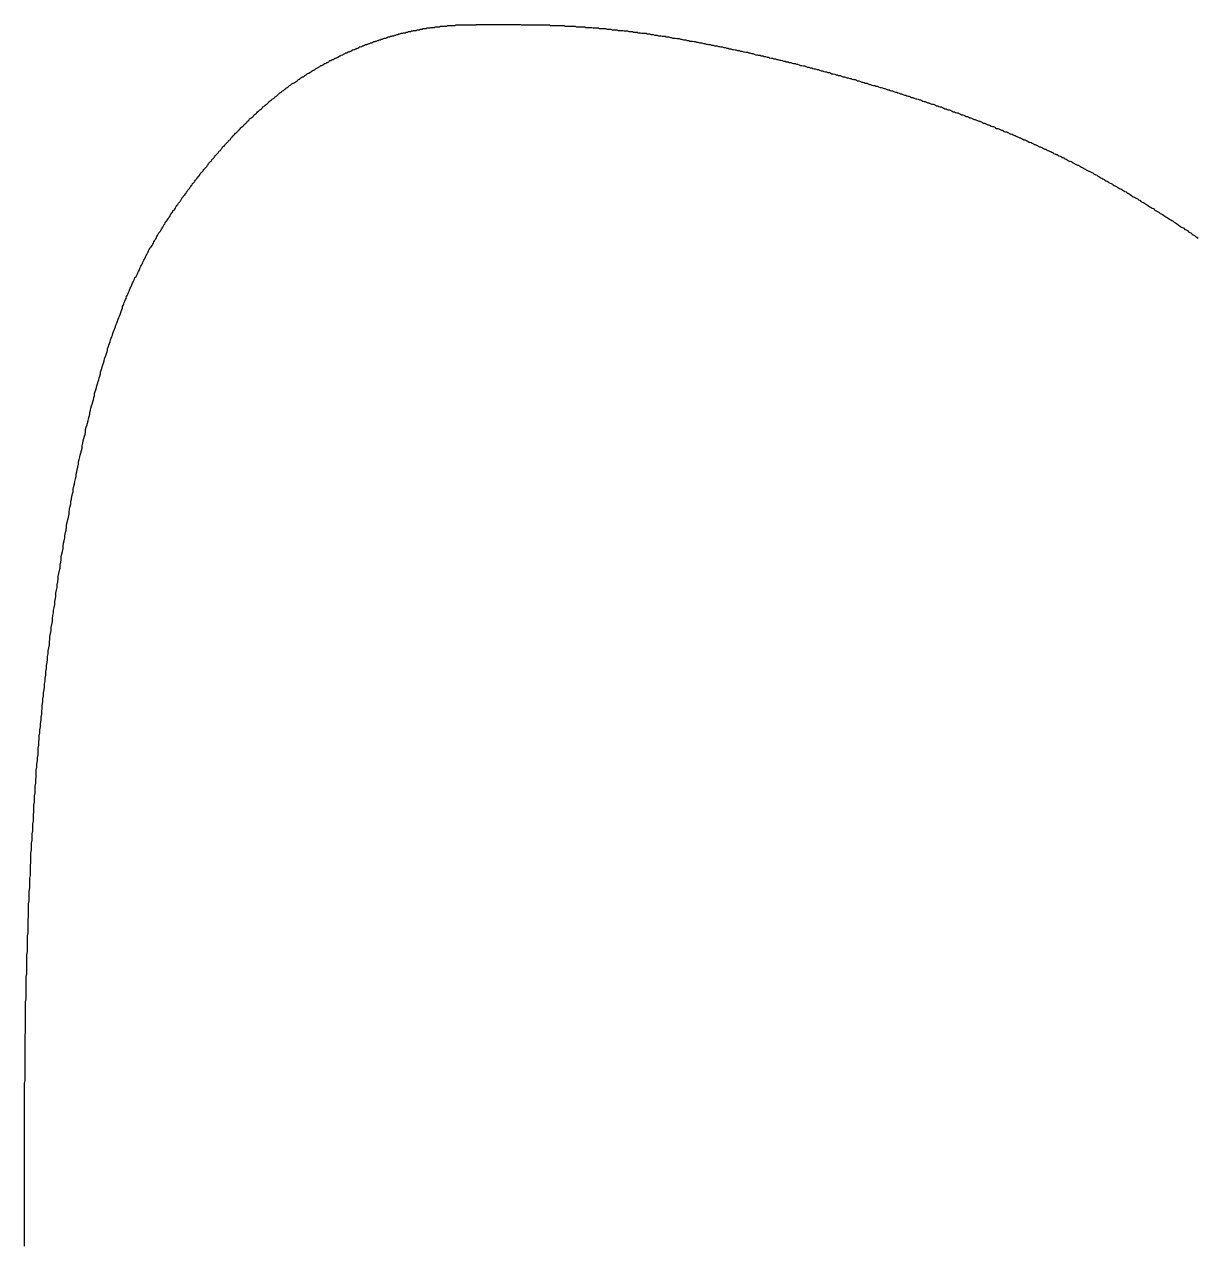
# Model space of a CAD drawing. Header units: millimetres. Extents: x 289 to 9778, y -894 to 6380.
# Drawn here: x 7143.51 to 7163.25, y 602.49 to 623.04 of the extents above; entities that cross this region are included whole.
import ezdxf

# ---------------------------------------------------------------- set-up
doc = ezdxf.new("R2010")
doc.units = ezdxf.units.MM

msp = doc.modelspace()

# ---------------------------------------------------------------- linework, layer by layer
msp.add_polyline3d([(7143.51, 602.478, 0), (7143.51, 602.518, 0), (7143.51, 602.558, 0), (7143.51, 602.598, 0), (7143.51, 602.638, 0), (7143.51, 602.678, 0), (7143.51, 602.718, 0), (7143.51, 602.748, 0), (7143.51, 602.788, 0), (7143.51, 602.828, 0), (7143.51, 602.868, 0), (7143.51, 602.908, 0), (7143.51, 602.948, 0), (7143.51, 602.988, 0), (7143.51, 603.038, 0), (7143.51, 603.078, 0), (7143.51, 603.118, 0), (7143.51, 603.158, 0), (7143.51, 603.198, 0), (7143.51, 603.238, 0), (7143.51, 603.288, 0), (7143.51, 603.328, 0), (7143.51, 603.368, 0), (7143.51, 603.408, 0), (7143.51, 603.458, 0), (7143.51, 603.498, 0), (7143.51, 603.538, 0), (7143.51, 603.588, 0), (7143.51, 603.628, 0), (7143.51, 603.668, 0), (7143.51, 603.718, 0), (7143.51, 603.758, 0), (7143.51, 603.808, 0), (7143.51, 603.848, 0), (7143.51, 603.898, 0), (7143.51, 603.938, 0), (7143.51, 603.988, 0), (7143.51, 604.028, 0), (7143.51, 604.078, 0), (7143.51, 604.118, 0), (7143.51, 604.168, 0), (7143.51, 604.208, 0), (7143.51, 604.258, 0), (7143.51, 604.308, 0), (7143.51, 604.348, 0), (7143.51, 604.398, 0), (7143.51, 604.448, 0), (7143.51, 604.498, 0), (7143.51, 604.538, 0), (7143.51, 604.588, 0), (7143.51, 604.638, 0), (7143.51, 604.688, 0), (7143.51, 604.728, 0), (7143.51, 604.778, 0), (7143.51, 604.828, 0), (7143.51, 604.878, 0), (7143.51, 604.928, 0), (7143.51, 604.968, 0), (7143.51, 605.018, 0), (7143.51, 605.068, 0), (7143.51, 605.118, 0), (7143.51, 605.168, 0), (7143.51, 605.218, 0), (7143.52, 605.268, 0), (7143.52, 605.318, 0), (7143.52, 605.368, 0), (7143.52, 605.418, 0), (7143.52, 605.468, 0), (7143.52, 605.518, 0), (7143.52, 605.568, 0), (7143.52, 605.618, 0), (7143.52, 605.668, 0), (7143.52, 605.718, 0), (7143.52, 605.768, 0), (7143.52, 605.818, 0), (7143.52, 605.868, 0), (7143.52, 605.918, 0), (7143.52, 605.968, 0), (7143.52, 606.018, 0), (7143.53, 606.078, 0), (7143.53, 606.128, 0), (7143.53, 606.178, 0), (7143.53, 606.228, 0), (7143.53, 606.278, 0), (7143.53, 606.328, 0), (7143.53, 606.378, 0), (7143.53, 606.438, 0), (7143.53, 606.488, 0), (7143.53, 606.538, 0), (7143.53, 606.588, 0), (7143.54, 606.638, 0), (7143.54, 606.698, 0), (7143.54, 606.748, 0), (7143.54, 606.798, 0), (7143.54, 606.848, 0), (7143.54, 606.908, 0), (7143.54, 606.958, 0), (7143.54, 607.008, 0), (7143.55, 607.058, 0), (7143.55, 607.118, 0), (7143.55, 607.168, 0), (7143.55, 607.218, 0), (7143.55, 607.278, 0), (7143.55, 607.328, 0), (7143.55, 607.378, 0), (7143.56, 607.438, 0), (7143.56, 607.488, 0), (7143.56, 607.538, 0), (7143.56, 607.588, 0), (7143.56, 607.648, 0), (7143.56, 607.698, 0), (7143.57, 607.748, 0), (7143.57, 607.808, 0), (7143.57, 607.858, 0), (7143.57, 607.918, 0), (7143.57, 607.968, 0), (7143.58, 608.018, 0), (7143.58, 608.078, 0), (7143.58, 608.128, 0), (7143.58, 608.178, 0), (7143.58, 608.238, 0), (7143.59, 608.288, 0), (7143.59, 608.338, 0), (7143.59, 608.398, 0), (7143.59, 608.448, 0), (7143.6, 608.508, 0), (7143.6, 608.558, 0), (7143.6, 608.608, 0), (7143.6, 608.668, 0), (7143.61, 608.718, 0), (7143.61, 608.768, 0), (7143.61, 608.828, 0), (7143.61, 608.878, 0), (7143.62, 608.938, 0), (7143.62, 608.988, 0), (7143.62, 609.038, 0), (7143.62, 609.098, 0), (7143.63, 609.148, 0), (7143.63, 609.198, 0), (7143.63, 609.258, 0), (7143.64, 609.308, 0), (7143.64, 609.368, 0), (7143.64, 609.418, 0), (7143.65, 609.468, 0), (7143.65, 609.528, 0), (7143.65, 609.578, 0), (7143.66, 609.628, 0), (7143.66, 609.688, 0), (7143.66, 609.738, 0), (7143.67, 609.788, 0), (7143.67, 609.848, 0), (7143.67, 609.898, 0), (7143.68, 609.948, 0), (7143.68, 610.008, 0), (7143.68, 610.058, 0), (7143.69, 610.108, 0), (7143.69, 610.168, 0), (7143.69, 610.218, 0), (7143.7, 610.268, 0), (7143.7, 610.328, 0), (7143.71, 610.378, 0), (7143.71, 610.428, 0), (7143.71, 610.488, 0), (7143.72, 610.538, 0), (7143.72, 610.588, 0), (7143.73, 610.648, 0), (7143.73, 610.698, 0), (7143.74, 610.748, 0), (7143.74, 610.798, 0), (7143.74, 610.858, 0), (7143.75, 610.908, 0), (7143.75, 610.958, 0), (7143.76, 611.008, 0), (7143.76, 611.068, 0), (7143.77, 611.118, 0), (7143.77, 611.168, 0), (7143.78, 611.218, 0), (7143.78, 611.268, 0), (7143.79, 611.328, 0), (7143.79, 611.378, 0), (7143.8, 611.428, 0), (7143.8, 611.478, 0), (7143.81, 611.528, 0), (7143.81, 611.578, 0), (7143.82, 611.638, 0), (7143.82, 611.688, 0), (7143.83, 611.738, 0), (7143.83, 611.788, 0), (7143.84, 611.838, 0), (7143.85, 611.888, 0), (7143.85, 611.938, 0), (7143.86, 611.988, 0), (7143.86, 612.038, 0), (7143.87, 612.088, 0), (7143.87, 612.148, 0), (7143.88, 612.198, 0), (7143.88, 612.248, 0), (7143.89, 612.298, 0), (7143.9, 612.348, 0), (7143.9, 612.398, 0), (7143.91, 612.448, 0), (7143.91, 612.498, 0), (7143.92, 612.548, 0), (7143.93, 612.598, 0), (7143.93, 612.648, 0), (7143.94, 612.688, 0), (7143.94, 612.738, 0), (7143.95, 612.788, 0), (7143.96, 612.838, 0), (7143.96, 612.888, 0), (7143.97, 612.938, 0), (7143.98, 612.988, 0), (7143.98, 613.038, 0), (7143.99, 613.088, 0), (7144, 613.138, 0), (7144, 613.178, 0), (7144.01, 613.228, 0), (7144.02, 613.278, 0), (7144.02, 613.328, 0), (7144.03, 613.378, 0), (7144.04, 613.418, 0), (7144.04, 613.468, 0), (7144.05, 613.518, 0), (7144.06, 613.568, 0), (7144.06, 613.608, 0), (7144.07, 613.658, 0), (7144.08, 613.708, 0), (7144.08, 613.748, 0), (7144.09, 613.798, 0), (7144.1, 613.848, 0), (7144.11, 613.888, 0), (7144.11, 613.938, 0), (7144.12, 613.988, 0), (7144.13, 614.028, 0), (7144.13, 614.078, 0), (7144.14, 614.128, 0), (7144.15, 614.168, 0), (7144.16, 614.218, 0), (7144.16, 614.258, 0), (7144.17, 614.308, 0), (7144.18, 614.348, 0), (7144.19, 614.398, 0), (7144.19, 614.438, 0), (7144.2, 614.488, 0), (7144.21, 614.528, 0), (7144.22, 614.578, 0), (7144.22, 614.618, 0), (7144.23, 614.658, 0), (7144.24, 614.708, 0), (7144.25, 614.748, 0), (7144.26, 614.798, 0), (7144.26, 614.838, 0), (7144.27, 614.878, 0), (7144.28, 614.928, 0), (7144.29, 614.968, 0), (7144.29, 615.008, 0), (7144.3, 615.048, 0), (7144.31, 615.098, 0), (7144.32, 615.138, 0), (7144.33, 615.178, 0), (7144.33, 615.218, 0), (7144.34, 615.268, 0), (7144.35, 615.308, 0), (7144.36, 615.348, 0), (7144.37, 615.388, 0), (7144.38, 615.428, 0), (7144.38, 615.468, 0), (7144.39, 615.508, 0), (7144.4, 615.548, 0), (7144.41, 615.588, 0), (7144.42, 615.638, 0), (7144.42, 615.678, 0), (7144.43, 615.718, 0), (7144.44, 615.758, 0), (7144.45, 615.788, 0), (7144.46, 615.828, 0), (7144.47, 615.868, 0), (7144.48, 615.908, 0), (7144.48, 615.948, 0), (7144.49, 615.988, 0), (7144.5, 616.028, 0), (7144.51, 616.068, 0), (7144.52, 616.108, 0), (7144.53, 616.138, 0), (7144.54, 616.178, 0), (7144.54, 616.218, 0), (7144.55, 616.258, 0), (7144.56, 616.288, 0), (7144.57, 616.328, 0), (7144.58, 616.368, 0), (7144.59, 616.398, 0), (7144.6, 616.438, 0), (7144.61, 616.478, 0), (7144.61, 616.508, 0), (7144.62, 616.548, 0), (7144.63, 616.578, 0), (7144.64, 616.618, 0), (7144.65, 616.648, 0), (7144.66, 616.688, 0), (7144.67, 616.718, 0), (7144.68, 616.758, 0), (7144.69, 616.788, 0), (7144.69, 616.828, 0), (7144.7, 616.858, 0), (7144.71, 616.888, 0), (7144.72, 616.928, 0), (7144.73, 616.958, 0), (7144.74, 616.988, 0), (7144.75, 617.028, 0), (7144.76, 617.058, 0), (7144.77, 617.088, 0), (7144.78, 617.118, 0), (7144.79, 617.158, 0), (7144.79, 617.188, 0), (7144.8, 617.218, 0), (7144.81, 617.248, 0), (7144.82, 617.278, 0), (7144.83, 617.308, 0), (7144.84, 617.338, 0), (7144.85, 617.378, 0), (7144.86, 617.408, 0), (7144.87, 617.438, 0), (7144.88, 617.468, 0), (7144.89, 617.498, 0), (7144.9, 617.528, 0), (7144.91, 617.558, 0), (7144.91, 617.578, 0), (7144.92, 617.608, 0), (7144.93, 617.638, 0), (7144.94, 617.668, 0), (7144.95, 617.698, 0), (7144.96, 617.728, 0), (7144.97, 617.758, 0), (7144.98, 617.788, 0), (7144.99, 617.808, 0), (7145, 617.838, 0), (7145.01, 617.868, 0), (7145.02, 617.898, 0), (7145.03, 617.918, 0), (7145.04, 617.948, 0), (7145.05, 617.978, 0), (7145.06, 617.998, 0), (7145.07, 618.028, 0), (7145.08, 618.058, 0), (7145.09, 618.078, 0), (7145.1, 618.108, 0), (7145.11, 618.128, 0), (7145.12, 618.158, 0), (7145.13, 618.188, 0), (7145.14, 618.208, 0), (7145.15, 618.238, 0), (7145.16, 618.258, 0), (7145.16, 618.288, 0), (7145.17, 618.308, 0), (7145.18, 618.338, 0), (7145.19, 618.358, 0), (7145.2, 618.378, 0), (7145.21, 618.408, 0), (7145.22, 618.428, 0), (7145.23, 618.458, 0), (7145.24, 618.478, 0), (7145.25, 618.498, 0), (7145.26, 618.528, 0), (7145.27, 618.548, 0), (7145.28, 618.568, 0), (7145.29, 618.598, 0), (7145.3, 618.618, 0), (7145.31, 618.638, 0), (7145.32, 618.658, 0), (7145.33, 618.688, 0), (7145.34, 618.708, 0), (7145.35, 618.728, 0), (7145.36, 618.748, 0), (7145.37, 618.778, 0), (7145.39, 618.798, 0), (7145.4, 618.818, 0), (7145.41, 618.838, 0), (7145.42, 618.858, 0), (7145.43, 618.878, 0), (7145.44, 618.898, 0), (7145.45, 618.928, 0), (7145.46, 618.948, 0), (7145.47, 618.968, 0), (7145.48, 618.988, 0), (7145.49, 619.008, 0), (7145.5, 619.028, 0), (7145.51, 619.048, 0), (7145.52, 619.068, 0), (7145.53, 619.088, 0), (7145.54, 619.108, 0), (7145.55, 619.128, 0), (7145.56, 619.148, 0), (7145.57, 619.168, 0), (7145.58, 619.188, 0), (7145.59, 619.208, 0), (7145.6, 619.228, 0), (7145.61, 619.248, 0), (7145.62, 619.268, 0), (7145.63, 619.288, 0), (7145.65, 619.298, 0), (7145.66, 619.318, 0), (7145.67, 619.338, 0), (7145.68, 619.358, 0), (7145.69, 619.378, 0), (7145.7, 619.398, 0), (7145.71, 619.418, 0), (7145.72, 619.428, 0), (7145.73, 619.448, 0), (7145.74, 619.468, 0), (7145.75, 619.488, 0), (7145.76, 619.508, 0), (7145.77, 619.528, 0), (7145.78, 619.538, 0), (7145.8, 619.558, 0), (7145.81, 619.578, 0), (7145.82, 619.598, 0), (7145.83, 619.608, 0), (7145.84, 619.628, 0), (7145.85, 619.648, 0), (7145.86, 619.668, 0), (7145.87, 619.678, 0), (7145.88, 619.698, 0), (7145.89, 619.718, 0), (7145.9, 619.728, 0), (7145.92, 619.748, 0), (7145.93, 619.768, 0), (7145.94, 619.788, 0), (7145.95, 619.798, 0), (7145.96, 619.818, 0), (7145.97, 619.838, 0), (7145.98, 619.848, 0), (7145.99, 619.868, 0), (7146, 619.878, 0), (7146.01, 619.898, 0), (7146.03, 619.918, 0), (7146.04, 619.928, 0), (7146.05, 619.948, 0), (7146.06, 619.968, 0), (7146.07, 619.978, 0), (7146.08, 619.998, 0), (7146.09, 620.008, 0), (7146.1, 620.028, 0), (7146.12, 620.048, 0), (7146.13, 620.058, 0), (7146.14, 620.078, 0), (7146.15, 620.088, 0), (7146.16, 620.108, 0), (7146.17, 620.128, 0), (7146.18, 620.138, 0), (7146.19, 620.158, 0), (7146.21, 620.168, 0), (7146.22, 620.188, 0), (7146.23, 620.198, 0), (7146.24, 620.218, 0), (7146.25, 620.228, 0), (7146.26, 620.248, 0), (7146.27, 620.258, 0), (7146.29, 620.278, 0), (7146.3, 620.298, 0), (7146.31, 620.308, 0), (7146.32, 620.328, 0), (7146.33, 620.338, 0), (7146.34, 620.358, 0), (7146.35, 620.368, 0), (7146.37, 620.388, 0), (7146.38, 620.398, 0), (7146.39, 620.418, 0), (7146.4, 620.428, 0), (7146.41, 620.448, 0), (7146.42, 620.458, 0), (7146.44, 620.478, 0), (7146.45, 620.488, 0), (7146.46, 620.508, 0), (7146.47, 620.518, 0), (7146.48, 620.538, 0), (7146.49, 620.548, 0), (7146.51, 620.568, 0), (7146.52, 620.578, 0), (7146.53, 620.598, 0), (7146.54, 620.608, 0), (7146.55, 620.618, 0), (7146.57, 620.638, 0), (7146.58, 620.648, 0), (7146.59, 620.668, 0), (7146.6, 620.678, 0), (7146.61, 620.698, 0), (7146.62, 620.708, 0), (7146.64, 620.728, 0), (7146.65, 620.738, 0), (7146.66, 620.748, 0), (7146.67, 620.768, 0), (7146.68, 620.778, 0), (7146.7, 620.798, 0), (7146.71, 620.808, 0), (7146.72, 620.828, 0), (7146.73, 620.838, 0), (7146.74, 620.848, 0), (7146.76, 620.868, 0), (7146.77, 620.878, 0), (7146.78, 620.898, 0), (7146.79, 620.908, 0), (7146.81, 620.918, 0), (7146.82, 620.938, 0), (7146.83, 620.948, 0), (7146.84, 620.958, 0), (7146.85, 620.978, 0), (7146.87, 620.988, 0), (7146.88, 621.008, 0), (7146.89, 621.018, 0), (7146.9, 621.028, 0), (7146.92, 621.048, 0), (7146.93, 621.058, 0), (7146.94, 621.068, 0), (7146.95, 621.088, 0), (7146.97, 621.098, 0), (7146.98, 621.108, 0), (7146.99, 621.128, 0), (7147, 621.138, 0), (7147.01, 621.148, 0), (7147.03, 621.168, 0), (7147.04, 621.178, 0), (7147.05, 621.188, 0), (7147.06, 621.208, 0), (7147.08, 621.218, 0), (7147.09, 621.228, 0), (7147.1, 621.238, 0), (7147.11, 621.258, 0), (7147.13, 621.268, 0), (7147.14, 621.278, 0), (7147.15, 621.298, 0), (7147.16, 621.308, 0), (7147.18, 621.318, 0), (7147.19, 621.328, 0), (7147.2, 621.348, 0), (7147.22, 621.358, 0), (7147.23, 621.368, 0), (7147.24, 621.378, 0), (7147.25, 621.398, 0), (7147.27, 621.408, 0), (7147.28, 621.418, 0), (7147.29, 621.428, 0), (7147.3, 621.448, 0), (7147.32, 621.458, 0), (7147.33, 621.468, 0), (7147.34, 621.478, 0), (7147.36, 621.488, 0), (7147.37, 621.508, 0), (7147.38, 621.518, 0), (7147.39, 621.528, 0), (7147.41, 621.538, 0), (7147.42, 621.548, 0), (7147.43, 621.568, 0), (7147.45, 621.578, 0), (7147.46, 621.588, 0), (7147.47, 621.598, 0), (7147.48, 621.608, 0), (7147.5, 621.618, 0), (7147.51, 621.628, 0), (7147.52, 621.648, 0), (7147.54, 621.658, 0), (7147.55, 621.668, 0), (7147.56, 621.678, 0), (7147.58, 621.688, 0), (7147.59, 621.698, 0), (7147.6, 621.708, 0), (7147.62, 621.728, 0), (7147.63, 621.738, 0), (7147.64, 621.748, 0), (7147.65, 621.758, 0), (7147.67, 621.768, 0), (7147.68, 621.778, 0), (7147.69, 621.788, 0), (7147.71, 621.798, 0), (7147.72, 621.808, 0), (7147.73, 621.818, 0), (7147.75, 621.828, 0), (7147.76, 621.838, 0), (7147.77, 621.848, 0), (7147.79, 621.868, 0), (7147.8, 621.878, 0), (7147.81, 621.888, 0), (7147.83, 621.898, 0), (7147.84, 621.908, 0), (7147.85, 621.918, 0), (7147.87, 621.928, 0), (7147.88, 621.938, 0), (7147.89, 621.948, 0), (7147.91, 621.958, 0), (7147.92, 621.968, 0), (7147.93, 621.978, 0), (7147.95, 621.988, 0), (7147.96, 621.998, 0), (7147.97, 622.008, 0), (7147.99, 622.018, 0), (7148, 622.028, 0), (7148.01, 622.038, 0), (7148.03, 622.048, 0), (7148.04, 622.048, 0), (7148.06, 622.058, 0), (7148.07, 622.068, 0), (7148.08, 622.078, 0), (7148.1, 622.088, 0), (7148.11, 622.098, 0), (7148.12, 622.108, 0), (7148.14, 622.118, 0), (7148.15, 622.128, 0), (7148.16, 622.138, 0), (7148.18, 622.148, 0), (7148.19, 622.158, 0), (7148.2, 622.158, 0), (7148.22, 622.168, 0), (7148.23, 622.178, 0), (7148.25, 622.188, 0), (7148.26, 622.198, 0), (7148.27, 622.208, 0), (7148.29, 622.218, 0), (7148.3, 622.218, 0), (7148.31, 622.228, 0), (7148.33, 622.238, 0), (7148.34, 622.248, 0), (7148.35, 622.258, 0), (7148.37, 622.268, 0), (7148.38, 622.268, 0), (7148.4, 622.278, 0), (7148.41, 622.288, 0), (7148.42, 622.298, 0), (7148.44, 622.308, 0), (7148.45, 622.308, 0), (7148.46, 622.318, 0), (7148.48, 622.328, 0), (7148.49, 622.338, 0), (7148.5, 622.348, 0), (7148.52, 622.348, 0), (7148.53, 622.358, 0), (7148.55, 622.368, 0), (7148.56, 622.378, 0), (7148.57, 622.378, 0), (7148.59, 622.388, 0), (7148.6, 622.398, 0), (7148.61, 622.398, 0), (7148.63, 622.408, 0), (7148.64, 622.418, 0), (7148.65, 622.428, 0), (7148.67, 622.428, 0), (7148.68, 622.438, 0), (7148.69, 622.448, 0), (7148.71, 622.448, 0), (7148.72, 622.458, 0), (7148.74, 622.468, 0), (7148.75, 622.468, 0), (7148.76, 622.478, 0), (7148.78, 622.488, 0), (7148.79, 622.488, 0), (7148.8, 622.498, 0), (7148.82, 622.508, 0), (7148.83, 622.508, 0), (7148.84, 622.518, 0), (7148.86, 622.528, 0), (7148.87, 622.528, 0), (7148.88, 622.538, 0), (7148.9, 622.548, 0), (7148.91, 622.548, 0), (7148.92, 622.558, 0), (7148.94, 622.558, 0), (7148.95, 622.568, 0), (7148.96, 622.578, 0), (7148.98, 622.578, 0), (7148.99, 622.588, 0), (7149, 622.588, 0), (7149.02, 622.598, 0), (7149.03, 622.608, 0), (7149.04, 622.608, 0), (7149.06, 622.618, 0), (7149.07, 622.618, 0), (7149.08, 622.628, 0), (7149.1, 622.628, 0), (7149.11, 622.638, 0), (7149.12, 622.638, 0), (7149.14, 622.648, 0), (7149.15, 622.658, 0), (7149.16, 622.658, 0), (7149.18, 622.668, 0), (7149.19, 622.668, 0), (7149.2, 622.678, 0), (7149.21, 622.678, 0), (7149.23, 622.688, 0), (7149.24, 622.688, 0), (7149.25, 622.698, 0), (7149.27, 622.698, 0), (7149.28, 622.708, 0), (7149.29, 622.708, 0), (7149.31, 622.718, 0), (7149.32, 622.718, 0), (7149.33, 622.728, 0), (7149.34, 622.728, 0), (7149.36, 622.728, 0), (7149.37, 622.738, 0), (7149.38, 622.738, 0), (7149.39, 622.748, 0), (7149.41, 622.748, 0), (7149.42, 622.758, 0), (7149.43, 622.758, 0), (7149.45, 622.768, 0), (7149.46, 622.768, 0), (7149.47, 622.768, 0), (7149.48, 622.778, 0), (7149.5, 622.778, 0), (7149.51, 622.788, 0), (7149.52, 622.788, 0), (7149.53, 622.788, 0), (7149.55, 622.798, 0), (7149.56, 622.798, 0), (7149.57, 622.808, 0), (7149.58, 622.808, 0), (7149.6, 622.808, 0), (7149.61, 622.818, 0), (7149.62, 622.818, 0), (7149.63, 622.828, 0), (7149.64, 622.828, 0), (7149.66, 622.828, 0), (7149.67, 622.838, 0), (7149.68, 622.838, 0), (7149.69, 622.838, 0), (7149.7, 622.848, 0), (7149.72, 622.848, 0), (7149.73, 622.848, 0), (7149.74, 622.858, 0), (7149.75, 622.858, 0), (7149.76, 622.858, 0), (7149.78, 622.868, 0), (7149.79, 622.868, 0), (7149.8, 622.868, 0), (7149.81, 622.878, 0), (7149.82, 622.878, 0), (7149.83, 622.878, 0), (7149.85, 622.888, 0), (7149.86, 622.888, 0), (7149.87, 622.888, 0), (7149.88, 622.888, 0), (7149.89, 622.898, 0), (7149.9, 622.898, 0), (7149.92, 622.898, 0), (7149.93, 622.908, 0), (7149.94, 622.908, 0), (7149.95, 622.908, 0), (7149.96, 622.908, 0), (7149.97, 622.918, 0), (7149.98, 622.918, 0), (7149.99, 622.918, 0), (7150.01, 622.918, 0), (7150.02, 622.928, 0), (7150.03, 622.928, 0), (7150.04, 622.928, 0), (7150.05, 622.928, 0), (7150.06, 622.938, 0), (7150.07, 622.938, 0), (7150.08, 622.938, 0), (7150.09, 622.938, 0), (7150.1, 622.938, 0), (7150.12, 622.948, 0), (7150.13, 622.948, 0), (7150.14, 622.948, 0), (7150.15, 622.948, 0), (7150.16, 622.948, 0), (7150.17, 622.958, 0), (7150.18, 622.958, 0), (7150.19, 622.958, 0), (7150.2, 622.958, 0), (7150.21, 622.958, 0), (7150.22, 622.968, 0), (7150.23, 622.968, 0), (7150.24, 622.968, 0), (7150.25, 622.968, 0), (7150.26, 622.968, 0), (7150.27, 622.968, 0), (7150.29, 622.978, 0), (7150.3, 622.978, 0), (7150.31, 622.978, 0), (7150.32, 622.978, 0), (7150.33, 622.978, 0), (7150.34, 622.978, 0), (7150.35, 622.988, 0), (7150.36, 622.988, 0), (7150.37, 622.988, 0), (7150.38, 622.988, 0), (7150.39, 622.988, 0), (7150.4, 622.988, 0), (7150.41, 622.988, 0), (7150.42, 622.998, 0), (7150.43, 622.998, 0), (7150.44, 622.998, 0), (7150.45, 622.998, 0), (7150.46, 622.998, 0), (7150.47, 622.998, 0), (7150.48, 622.998, 0), (7150.49, 622.998, 0), (7150.5, 622.998, 0), (7150.51, 623.008, 0), (7150.52, 623.008, 0), (7150.53, 623.008, 0), (7150.54, 623.008, 0), (7150.55, 623.008, 0), (7150.56, 623.008, 0), (7150.57, 623.008, 0), (7150.58, 623.008, 0), (7150.59, 623.008, 0), (7150.61, 623.008, 0), (7150.62, 623.008, 0), (7150.63, 623.018, 0), (7150.64, 623.018, 0), (7150.65, 623.018, 0), (7150.66, 623.018, 0), (7150.67, 623.018, 0), (7150.68, 623.018, 0), (7150.69, 623.018, 0), (7150.7, 623.018, 0), (7150.71, 623.018, 0), (7150.72, 623.018, 0), (7150.73, 623.018, 0), (7150.74, 623.018, 0), (7150.75, 623.018, 0), (7150.76, 623.018, 0), (7150.77, 623.028, 0), (7150.78, 623.028, 0), (7150.79, 623.028, 0), (7150.8, 623.028, 0), (7150.81, 623.028, 0), (7150.82, 623.028, 0), (7150.83, 623.028, 0), (7150.84, 623.028, 0), (7150.85, 623.028, 0), (7150.86, 623.028, 0), (7150.87, 623.028, 0), (7150.88, 623.028, 0), (7150.89, 623.028, 0), (7150.9, 623.028, 0), (7150.91, 623.028, 0), (7150.92, 623.028, 0), (7150.93, 623.028, 0), (7150.95, 623.028, 0), (7150.96, 623.028, 0), (7150.97, 623.028, 0), (7150.98, 623.028, 0), (7150.99, 623.028, 0), (7151, 623.028, 0), (7151.01, 623.028, 0), (7151.02, 623.028, 0), (7151.03, 623.028, 0), (7151.04, 623.028, 0), (7151.05, 623.028, 0), (7151.06, 623.028, 0), (7151.07, 623.028, 0), (7151.08, 623.028, 0), (7151.09, 623.028, 0), (7151.11, 623.028, 0), (7151.12, 623.038, 0), (7151.13, 623.038, 0), (7151.14, 623.038, 0), (7151.15, 623.038, 0), (7151.16, 623.038, 0), (7151.17, 623.038, 0), (7151.18, 623.038, 0), (7151.19, 623.038, 0), (7151.2, 623.038, 0), (7151.22, 623.038, 0), (7151.23, 623.038, 0), (7151.24, 623.038, 0), (7151.25, 623.038, 0), (7151.26, 623.038, 0), (7151.27, 623.038, 0), (7151.28, 623.038, 0), (7151.29, 623.038, 0), (7151.31, 623.038, 0), (7151.32, 623.038, 0), (7151.33, 623.038, 0), (7151.34, 623.038, 0), (7151.35, 623.038, 0), (7151.36, 623.038, 0), (7151.38, 623.038, 0), (7151.39, 623.038, 0), (7151.4, 623.038, 0), (7151.41, 623.038, 0), (7151.42, 623.038, 0), (7151.43, 623.038, 0), (7151.45, 623.038, 0), (7151.46, 623.038, 0), (7151.47, 623.038, 0), (7151.48, 623.038, 0), (7151.5, 623.038, 0), (7151.51, 623.038, 0), (7151.52, 623.038, 0), (7151.53, 623.038, 0), (7151.54, 623.038, 0), (7151.56, 623.038, 0), (7151.57, 623.038, 0), (7151.58, 623.038, 0), (7151.59, 623.038, 0), (7151.61, 623.038, 0), (7151.62, 623.038, 0), (7151.63, 623.038, 0), (7151.65, 623.038, 0), (7151.66, 623.038, 0), (7151.67, 623.038, 0), (7151.69, 623.038, 0), (7151.7, 623.038, 0), (7151.71, 623.038, 0), (7151.72, 623.038, 0), (7151.74, 623.038, 0), (7151.75, 623.038, 0), (7151.76, 623.038, 0), (7151.78, 623.038, 0), (7151.79, 623.038, 0), (7151.81, 623.038, 0), (7151.82, 623.038, 0), (7151.83, 623.038, 0), (7151.85, 623.038, 0), (7151.86, 623.038, 0), (7151.87, 623.028, 0), (7151.89, 623.028, 0), (7151.9, 623.028, 0), (7151.92, 623.028, 0), (7151.93, 623.028, 0), (7151.94, 623.028, 0), (7151.96, 623.028, 0), (7151.97, 623.028, 0), (7151.99, 623.028, 0), (7152, 623.028, 0), (7152.02, 623.028, 0), (7152.03, 623.028, 0), (7152.05, 623.028, 0), (7152.06, 623.028, 0), (7152.07, 623.028, 0), (7152.09, 623.028, 0), (7152.1, 623.028, 0), (7152.12, 623.028, 0), (7152.13, 623.028, 0), (7152.15, 623.028, 0), (7152.16, 623.028, 0), (7152.18, 623.028, 0), (7152.19, 623.028, 0), (7152.21, 623.028, 0), (7152.22, 623.028, 0), (7152.24, 623.028, 0), (7152.26, 623.028, 0), (7152.27, 623.028, 0), (7152.29, 623.028, 0), (7152.3, 623.028, 0), (7152.32, 623.028, 0), (7152.33, 623.028, 0), (7152.35, 623.028, 0), (7152.36, 623.018, 0), (7152.38, 623.018, 0), (7152.4, 623.018, 0), (7152.41, 623.018, 0), (7152.43, 623.018, 0), (7152.44, 623.018, 0), (7152.46, 623.018, 0), (7152.48, 623.018, 0), (7152.49, 623.018, 0), (7152.51, 623.018, 0), (7152.53, 623.018, 0), (7152.54, 623.018, 0), (7152.56, 623.018, 0), (7152.58, 623.018, 0), (7152.59, 623.018, 0), (7152.61, 623.008, 0), (7152.63, 623.008, 0), (7152.64, 623.008, 0), (7152.66, 623.008, 0), (7152.68, 623.008, 0), (7152.69, 623.008, 0), (7152.71, 623.008, 0), (7152.73, 623.008, 0), (7152.74, 623.008, 0), (7152.76, 623.008, 0), (7152.78, 623.008, 0), (7152.8, 622.998, 0), (7152.81, 622.998, 0), (7152.83, 622.998, 0), (7152.85, 622.998, 0), (7152.87, 622.998, 0), (7152.88, 622.998, 0), (7152.9, 622.998, 0), (7152.92, 622.998, 0), (7152.94, 622.998, 0), (7152.95, 622.988, 0), (7152.97, 622.988, 0), (7152.99, 622.988, 0), (7153.01, 622.988, 0), (7153.03, 622.988, 0), (7153.05, 622.988, 0), (7153.06, 622.988, 0), (7153.08, 622.978, 0), (7153.1, 622.978, 0), (7153.12, 622.978, 0), (7153.14, 622.978, 0), (7153.16, 622.978, 0), (7153.17, 622.978, 0), (7153.19, 622.968, 0), (7153.21, 622.968, 0), (7153.23, 622.968, 0), (7153.25, 622.968, 0), (7153.27, 622.968, 0), (7153.29, 622.968, 0), (7153.31, 622.958, 0), (7153.32, 622.958, 0), (7153.34, 622.958, 0), (7153.36, 622.958, 0), (7153.38, 622.958, 0), (7153.4, 622.948, 0), (7153.42, 622.948, 0), (7153.44, 622.948, 0), (7153.46, 622.948, 0), (7153.48, 622.948, 0), (7153.5, 622.938, 0), (7153.52, 622.938, 0), (7153.54, 622.938, 0), (7153.56, 622.938, 0), (7153.58, 622.938, 0), (7153.6, 622.928, 0), (7153.62, 622.928, 0), (7153.64, 622.928, 0), (7153.66, 622.928, 0), (7153.68, 622.918, 0), (7153.7, 622.918, 0), (7153.72, 622.918, 0), (7153.74, 622.918, 0), (7153.76, 622.908, 0), (7153.78, 622.908, 0), (7153.8, 622.908, 0), (7153.82, 622.908, 0), (7153.84, 622.898, 0), (7153.86, 622.898, 0), (7153.88, 622.898, 0), (7153.9, 622.888, 0), (7153.92, 622.888, 0), (7153.95, 622.888, 0), (7153.97, 622.888, 0), (7153.99, 622.878, 0), (7154.01, 622.878, 0), (7154.03, 622.878, 0), (7154.05, 622.868, 0), (7154.07, 622.868, 0), (7154.09, 622.868, 0), (7154.12, 622.858, 0), (7154.14, 622.858, 0), (7154.16, 622.858, 0), (7154.18, 622.848, 0), (7154.2, 622.848, 0), (7154.22, 622.848, 0), (7154.24, 622.838, 0), (7154.27, 622.838, 0), (7154.29, 622.838, 0), (7154.31, 622.828, 0), (7154.33, 622.828, 0), (7154.35, 622.828, 0), (7154.38, 622.818, 0), (7154.4, 622.818, 0), (7154.42, 622.808, 0), (7154.44, 622.808, 0), (7154.46, 622.808, 0), (7154.49, 622.798, 0), (7154.51, 622.798, 0), (7154.53, 622.798, 0), (7154.55, 622.788, 0), (7154.57, 622.788, 0), (7154.6, 622.778, 0), (7154.62, 622.778, 0), (7154.64, 622.778, 0), (7154.66, 622.768, 0), (7154.69, 622.768, 0), (7154.71, 622.758, 0), (7154.73, 622.758, 0), (7154.75, 622.758, 0), (7154.78, 622.748, 0), (7154.8, 622.748, 0), (7154.82, 622.738, 0), (7154.84, 622.738, 0), (7154.87, 622.728, 0), (7154.89, 622.728, 0), (7154.91, 622.728, 0), (7154.94, 622.718, 0), (7154.96, 622.718, 0), (7154.98, 622.708, 0), (7155, 622.708, 0), (7155.03, 622.698, 0), (7155.05, 622.698, 0), (7155.07, 622.688, 0), (7155.1, 622.688, 0), (7155.12, 622.678, 0), (7155.14, 622.678, 0), (7155.17, 622.678, 0), (7155.19, 622.668, 0), (7155.21, 622.668, 0), (7155.23, 622.658, 0), (7155.26, 622.658, 0), (7155.28, 622.648, 0), (7155.3, 622.648, 0), (7155.33, 622.638, 0), (7155.35, 622.638, 0), (7155.37, 622.628, 0), (7155.4, 622.628, 0), (7155.42, 622.618, 0), (7155.44, 622.618, 0), (7155.47, 622.608, 0), (7155.49, 622.608, 0), (7155.51, 622.598, 0), (7155.54, 622.598, 0), (7155.56, 622.588, 0), (7155.58, 622.588, 0), (7155.61, 622.578, 0), (7155.63, 622.578, 0), (7155.65, 622.568, 0), (7155.68, 622.568, 0), (7155.7, 622.558, 0), (7155.72, 622.558, 0), (7155.75, 622.548, 0), (7155.77, 622.548, 0), (7155.79, 622.538, 0), (7155.82, 622.528, 0), (7155.84, 622.528, 0), (7155.86, 622.518, 0), (7155.89, 622.518, 0), (7155.91, 622.508, 0), (7155.94, 622.508, 0), (7155.96, 622.498, 0), (7155.98, 622.498, 0), (7156.01, 622.488, 0), (7156.03, 622.488, 0), (7156.05, 622.478, 0), (7156.08, 622.468, 0), (7156.1, 622.468, 0), (7156.12, 622.458, 0), (7156.15, 622.458, 0), (7156.17, 622.448, 0), (7156.19, 622.448, 0), (7156.22, 622.438, 0), (7156.24, 622.438, 0), (7156.26, 622.428, 0), (7156.29, 622.418, 0), (7156.31, 622.418, 0), (7156.33, 622.408, 0), (7156.36, 622.408, 0), (7156.38, 622.398, 0), (7156.41, 622.398, 0), (7156.43, 622.388, 0), (7156.45, 622.378, 0), (7156.48, 622.378, 0), (7156.5, 622.368, 0), (7156.52, 622.368, 0), (7156.55, 622.358, 0), (7156.57, 622.348, 0), (7156.59, 622.348, 0), (7156.62, 622.338, 0), (7156.64, 622.338, 0), (7156.66, 622.328, 0), (7156.69, 622.318, 0), (7156.71, 622.318, 0), (7156.73, 622.308, 0), (7156.76, 622.308, 0), (7156.78, 622.298, 0), (7156.8, 622.288, 0), (7156.82, 622.288, 0), (7156.85, 622.278, 0), (7156.87, 622.278, 0), (7156.89, 622.268, 0), (7156.92, 622.258, 0), (7156.94, 622.258, 0), (7156.96, 622.248, 0), (7156.99, 622.238, 0), (7157.01, 622.238, 0), (7157.03, 622.228, 0), (7157.06, 622.228, 0), (7157.08, 622.218, 0), (7157.1, 622.208, 0), (7157.12, 622.208, 0), (7157.15, 622.198, 0), (7157.17, 622.188, 0), (7157.19, 622.188, 0), (7157.21, 622.178, 0), (7157.24, 622.178, 0), (7157.26, 622.168, 0), (7157.28, 622.158, 0), (7157.31, 622.158, 0), (7157.33, 622.148, 0), (7157.35, 622.138, 0), (7157.37, 622.138, 0), (7157.4, 622.128, 0), (7157.42, 622.128, 0), (7157.44, 622.118, 0), (7157.46, 622.108, 0), (7157.49, 622.108, 0), (7157.51, 622.098, 0), (7157.53, 622.088, 0), (7157.55, 622.088, 0), (7157.58, 622.078, 0), (7157.6, 622.068, 0), (7157.62, 622.068, 0), (7157.64, 622.058, 0), (7157.66, 622.048, 0), (7157.69, 622.048, 0), (7157.71, 622.038, 0), (7157.73, 622.028, 0), (7157.75, 622.028, 0), (7157.77, 622.018, 0), (7157.8, 622.008, 0), (7157.82, 622.008, 0), (7157.84, 621.998, 0), (7157.86, 621.998, 0), (7157.88, 621.988, 0), (7157.91, 621.978, 0), (7157.93, 621.978, 0), (7157.95, 621.968, 0), (7157.97, 621.958, 0), (7157.99, 621.958, 0), (7158.02, 621.948, 0), (7158.04, 621.938, 0), (7158.06, 621.938, 0), (7158.08, 621.928, 0), (7158.1, 621.918, 0), (7158.12, 621.918, 0), (7158.14, 621.908, 0), (7158.17, 621.898, 0), (7158.19, 621.898, 0), (7158.21, 621.888, 0), (7158.23, 621.878, 0), (7158.25, 621.868, 0), (7158.27, 621.868, 0), (7158.29, 621.858, 0), (7158.32, 621.848, 0), (7158.34, 621.848, 0), (7158.36, 621.838, 0), (7158.38, 621.828, 0), (7158.4, 621.828, 0), (7158.42, 621.818, 0), (7158.44, 621.808, 0), (7158.46, 621.808, 0), (7158.48, 621.798, 0), (7158.51, 621.788, 0), (7158.53, 621.788, 0), (7158.55, 621.778, 0), (7158.57, 621.768, 0), (7158.59, 621.768, 0), (7158.61, 621.758, 0), (7158.63, 621.748, 0), (7158.65, 621.738, 0), (7158.67, 621.738, 0), (7158.69, 621.728, 0), (7158.71, 621.718, 0), (7158.73, 621.718, 0), (7158.75, 621.708, 0), (7158.78, 621.698, 0), (7158.8, 621.698, 0), (7158.82, 621.688, 0), (7158.84, 621.678, 0), (7158.86, 621.668, 0), (7158.88, 621.668, 0), (7158.9, 621.658, 0), (7158.92, 621.648, 0), (7158.94, 621.648, 0), (7158.96, 621.638, 0), (7158.98, 621.628, 0), (7159, 621.618, 0), (7159.02, 621.618, 0), (7159.04, 621.608, 0), (7159.06, 621.598, 0), (7159.08, 621.598, 0), (7159.1, 621.588, 0), (7159.12, 621.578, 0), (7159.14, 621.568, 0), (7159.16, 621.568, 0), (7159.18, 621.558, 0), (7159.2, 621.548, 0), (7159.22, 621.548, 0), (7159.24, 621.538, 0), (7159.26, 621.528, 0), (7159.28, 621.518, 0), (7159.3, 621.518, 0), (7159.32, 621.508, 0), (7159.34, 621.498, 0), (7159.36, 621.488, 0), (7159.38, 621.488, 0), (7159.4, 621.478, 0), (7159.42, 621.468, 0), (7159.43, 621.468, 0), (7159.45, 621.458, 0), (7159.47, 621.448, 0), (7159.49, 621.438, 0), (7159.51, 621.438, 0), (7159.53, 621.428, 0), (7159.55, 621.418, 0), (7159.57, 621.408, 0), (7159.59, 621.408, 0), (7159.61, 621.398, 0), (7159.63, 621.388, 0), (7159.65, 621.378, 0), (7159.67, 621.378, 0), (7159.68, 621.368, 0), (7159.7, 621.358, 0), (7159.72, 621.348, 0), (7159.74, 621.348, 0), (7159.76, 621.338, 0), (7159.78, 621.328, 0), (7159.8, 621.318, 0), (7159.82, 621.318, 0), (7159.84, 621.308, 0), (7159.85, 621.298, 0), (7159.87, 621.288, 0), (7159.89, 621.288, 0), (7159.91, 621.278, 0), (7159.93, 621.268, 0), (7159.95, 621.258, 0), (7159.97, 621.258, 0), (7159.98, 621.248, 0), (7160, 621.238, 0), (7160.02, 621.228, 0), (7160.04, 621.228, 0), (7160.06, 621.218, 0), (7160.08, 621.208, 0), (7160.09, 621.198, 0), (7160.11, 621.198, 0), (7160.13, 621.188, 0), (7160.15, 621.178, 0), (7160.17, 621.168, 0), (7160.18, 621.168, 0), (7160.2, 621.158, 0), (7160.22, 621.148, 0), (7160.24, 621.138, 0), (7160.26, 621.128, 0), (7160.27, 621.128, 0), (7160.29, 621.118, 0), (7160.31, 621.108, 0), (7160.33, 621.098, 0), (7160.35, 621.098, 0), (7160.36, 621.088, 0), (7160.38, 621.078, 0), (7160.4, 621.068, 0), (7160.42, 621.058, 0), (7160.43, 621.058, 0), (7160.45, 621.048, 0), (7160.47, 621.038, 0), (7160.49, 621.028, 0), (7160.5, 621.018, 0), (7160.52, 621.018, 0), (7160.54, 621.008, 0), (7160.56, 620.998, 0), (7160.57, 620.988, 0), (7160.59, 620.978, 0), (7160.61, 620.978, 0), (7160.63, 620.968, 0), (7160.64, 620.958, 0), (7160.66, 620.948, 0), (7160.68, 620.938, 0), (7160.7, 620.938, 0), (7160.71, 620.928, 0), (7160.73, 620.918, 0), (7160.75, 620.908, 0), (7160.77, 620.898, 0), (7160.78, 620.898, 0), (7160.8, 620.888, 0), (7160.82, 620.878, 0), (7160.83, 620.868, 0), (7160.85, 620.858, 0), (7160.87, 620.848, 0), (7160.89, 620.848, 0), (7160.9, 620.838, 0), (7160.92, 620.828, 0), (7160.94, 620.818, 0), (7160.96, 620.808, 0), (7160.97, 620.798, 0), (7160.99, 620.798, 0), (7161.01, 620.788, 0), (7161.02, 620.778, 0), (7161.04, 620.768, 0), (7161.06, 620.758, 0), (7161.07, 620.748, 0), (7161.09, 620.738, 0), (7161.11, 620.738, 0), (7161.13, 620.728, 0), (7161.14, 620.718, 0), (7161.16, 620.708, 0), (7161.18, 620.698, 0), (7161.19, 620.688, 0), (7161.21, 620.678, 0), (7161.23, 620.668, 0), (7161.25, 620.668, 0), (7161.26, 620.658, 0), (7161.28, 620.648, 0), (7161.3, 620.638, 0), (7161.31, 620.628, 0), (7161.33, 620.618, 0), (7161.35, 620.608, 0), (7161.37, 620.598, 0), (7161.38, 620.588, 0), (7161.4, 620.578, 0), (7161.42, 620.568, 0), (7161.43, 620.568, 0), (7161.45, 620.558, 0), (7161.47, 620.548, 0), (7161.49, 620.538, 0), (7161.5, 620.528, 0), (7161.52, 620.518, 0), (7161.54, 620.508, 0), (7161.56, 620.498, 0), (7161.57, 620.488, 0), (7161.59, 620.478, 0), (7161.61, 620.468, 0), (7161.62, 620.458, 0), (7161.64, 620.448, 0), (7161.66, 620.438, 0), (7161.68, 620.428, 0), (7161.69, 620.418, 0), (7161.71, 620.408, 0), (7161.73, 620.398, 0), (7161.75, 620.388, 0), (7161.76, 620.378, 0), (7161.78, 620.368, 0), (7161.8, 620.358, 0), (7161.82, 620.348, 0), (7161.83, 620.338, 0), (7161.85, 620.328, 0), (7161.87, 620.318, 0), (7161.89, 620.308, 0), (7161.9, 620.298, 0), (7161.92, 620.288, 0), (7161.94, 620.278, 0), (7161.96, 620.268, 0), (7161.98, 620.258, 0), (7161.99, 620.248, 0), (7162.01, 620.238, 0), (7162.03, 620.228, 0), (7162.05, 620.218, 0), (7162.06, 620.208, 0), (7162.08, 620.198, 0), (7162.1, 620.188, 0), (7162.12, 620.178, 0), (7162.14, 620.158, 0), (7162.15, 620.148, 0), (7162.17, 620.138, 0), (7162.19, 620.128, 0), (7162.21, 620.118, 0), (7162.23, 620.108, 0), (7162.25, 620.098, 0), (7162.26, 620.088, 0), (7162.28, 620.078, 0), (7162.3, 620.058, 0), (7162.32, 620.048, 0), (7162.34, 620.038, 0), (7162.36, 620.028, 0), (7162.37, 620.018, 0), (7162.39, 620.008, 0), (7162.41, 619.998, 0), (7162.43, 619.978, 0), (7162.45, 619.968, 0), (7162.47, 619.958, 0), (7162.49, 619.948, 0), (7162.51, 619.938, 0), (7162.53, 619.918, 0), (7162.54, 619.908, 0), (7162.56, 619.898, 0), (7162.58, 619.888, 0), (7162.6, 619.878, 0), (7162.62, 619.858, 0), (7162.64, 619.848, 0), (7162.66, 619.838, 0), (7162.68, 619.828, 0), (7162.7, 619.808, 0), (7162.72, 619.798, 0), (7162.74, 619.788, 0), (7162.76, 619.778, 0), (7162.78, 619.758, 0), (7162.8, 619.748, 0), (7162.82, 619.738, 0), (7162.84, 619.728, 0), (7162.86, 619.708, 0), (7162.88, 619.698, 0), (7162.9, 619.688, 0), (7162.92, 619.668, 0), (7162.93, 619.658, 0), (7162.95, 619.648, 0), (7162.98, 619.628, 0), (7163, 619.618, 0), (7163.02, 619.608, 0), (7163.04, 619.588, 0), (7163.06, 619.578, 0), (7163.08, 619.568, 0), (7163.1, 619.548, 0), (7163.12, 619.538, 0), (7163.14, 619.528, 0), (7163.16, 619.508, 0), (7163.18, 619.498, 0), (7163.2, 619.488, 0), (7163.22, 619.468, 0), (7163.24, 619.458, 0), (7163.26, 619.438, 0)])

doc.saveas('drawing.dxf')
